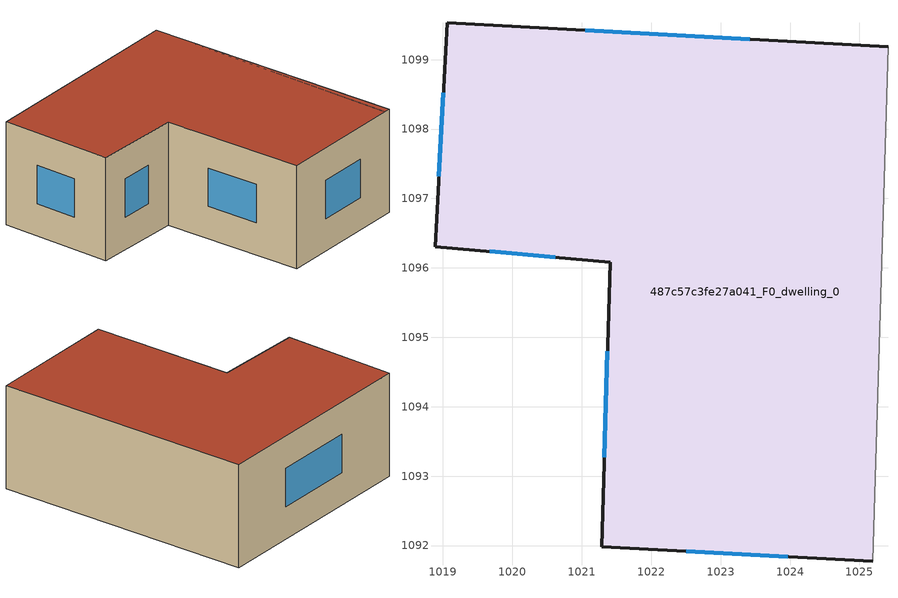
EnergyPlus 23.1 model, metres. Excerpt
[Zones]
487c57c3fe27a041_F0_dwelling_0
 floor ground (EU_floor_Construction): 1025.41,1099.19 1025.19,1091.78 1021.28,1091.99 1021.41,1096.08 1018.89,1096.31 1019.06,1099.53 z0
 wall outside (EU_wall_Construction): 1025.41,1099.19 1019.06,1099.53 1018.89,1096.31 1021.41,1096.08 1021.28,1091.99 1025.19,1091.78 z0:3
 wall adiabatic (EU_wall_Construction): 1025.19,1091.78 1025.41,1099.19 z0:3
 window (EU_Window_Construction): 1019.01,1098.52 1018.94,1097.32 / 1023.42,1099.29 1021.05,1099.42 / 1022.51,1091.92 1023.96,1091.84 / 1021.37,1094.8 1021.32,1093.27 / 1019.68,1096.24 1020.62,1096.15 z0.94:2.06
 roof outside (EU_roof_Construction): 1025.19,1091.78 1025.41,1099.19 1019.06,1099.53 1018.89,1096.31 1021.41,1096.08 1021.28,1091.99 z3
shading: 1025.01,1091.78 1025.41,1099.19 z0:3
[Building]
EU S2 Campaign: North Axis=0; Terrain=City; Solar Distribution=FullExterior
[Site:Location]
Cape.Town.Intl.AP: Latitude=-33.965; Longitude=18.602; Time Zone=2; Elevation=46
[SizingPeriod:WeatherFileDays]
AnnualSizingPeriod: Begin Month=1; Begin Day of Month=1; End Month=12; End Day of Month=31; Day of Week for Start Day=Monday; Use Weather File Daylight Saving Period=No; Use Weather File Rain and Snow Indicators=No
[MATERIAL]
EU_InternalMass_Material: Roughness=MediumRough; Thickness=0.1; Conductivity=1; Density=1800; Specific Heat=900; Thermal Absorptance=0.9; Solar Absorptance=0.7; Visible Absorptance=0.7
[MATERIAL:NOMASS] Roughness=MediumRough; Thermal Absorptance=0.9; Solar Absorptance=0.7; Visible Absorptance=0.7
Name | Thermal Resistance
EU_wall_NoMass | 0.493876
EU_roof_NoMass | 0.449382
EU_floor_NoMass | 0.631313
[WINDOWMATERIAL:SIMPLEGLAZINGSYSTEM]
EU_Window_SimpleGlazing: UFactor=4.4; Solar Heat Gain Coefficient=0.85; Visible Transmittance=0.85
[CONSTRUCTION]
EU_wall_Construction: EU_wall_NoMass
EU_roof_Construction: EU_roof_NoMass
EU_floor_Construction: EU_floor_NoMass
EU_Window_Construction: EU_Window_SimpleGlazing
EU_InternalMass_Construction: EU_InternalMass_Material
[ZONE]
487c57c3fe27a041_F0_dwelling_0: Type=1; Multiplier=1; Ceiling Height=autocalculate; Volume=111.401; Floor Area=autocalculate; Part of Total Floor Area=Yes
[INTERNALMASS]
487c57c3fe27a041_F0_dwelling_0_EU_InternalMass: Construction=EU_InternalMass_Construction; Zone or ZoneList=487c57c3fe27a041_F0_dwelling_0; Surface Area=37.1336
[OTHEREQUIPMENT]
EU_Step8_InternalGain_487c57c3fe27a041_F0_dwelling_0_f000: Fuel Type=Electricity; Zone or ZoneList or Space or SpaceList=487c57c3fe27a041_F0_dwelling_0; Schedule=EU_Step8_GainSchedule_487c57c3fe27a041_F0_dwelling_0_f000; Design Level Calculation Method=Watts/Area; Power per Zone Floor Area=1; Fraction Latent=0; Fraction Radiant=0; Fraction Lost=0; Carbon Dioxide Generation Rate=0; EndUse Subcategory=EU_Step8_InternalGains
[ZONEVENTILATION:DESIGNFLOWRATE]
EU_ConstantAir_487c57c3fe27a041_F0_dwelling_0: Zone or ZoneList or Space or SpaceList=487c57c3fe27a041_F0_dwelling_0; Schedule=EU_AlwaysOn; Design Flow Rate Calculation Method=AirChanges/Hour; Air Changes per Hour=0.64; Ventilation Type=Natural; Fan Pressure Rise=0; Fan Total Efficiency=1; Constant Term Coefficient=1; Temperature Term Coefficient=0; Velocity Term Coefficient=0; Velocity Squared Term Coefficient=0; Minimum Indoor Temperature=-100; Maximum Indoor Temperature=100; Delta Temperature=-100; Minimum Outdoor Temperature=-100; Maximum Outdoor Temperature=100; Maximum Wind Speed=40
[HVACTEMPLATE:THERMOSTAT]
EU_HeatOnly_487c57c3fe27a041_F0_dwelling_0: Constant Heating Setpoint=20; Constant Cooling Setpoint=50
[HVACTEMPLATE:ZONE:IDEALLOADSAIRSYSTEM]
487c57c3fe27a041_F0_dwelling_0: Template Thermostat=EU_HeatOnly_487c57c3fe27a041_F0_dwelling_0; System Availability Schedule=EU_AlwaysOn; Maximum Heating Supply Air Temperature=50; Minimum Cooling Supply Air Temperature=13; Maximum Heating Supply Air Humidity Ratio=0.0156; Minimum Cooling Supply Air Humidity Ratio=0.0077; Heating Limit=NoLimit; Cooling Limit=NoLimit; Heating Availability Schedule=EU_AlwaysOn; Cooling Availability Schedule=EU_CoolingOff; Dehumidification Control Type=ConstantSensibleHeatRatio; Cooling Sensible Heat Ratio=0.7; Dehumidification Setpoint=60; Humidification Control Type=None; Humidification Setpoint=30; Outdoor Air Method=None; Outdoor Air Flow Rate per Person=0.00944; Outdoor Air Flow Rate per Zone Floor Area=0; Outdoor Air Flow Rate per Zone=0; Demand Controlled Ventilation Type=None; Outdoor Air Economizer Type=NoEconomizer; Heat Recovery Type=None; Sensible Heat Recovery Effectiveness=0.7; Latent Heat Recovery Effectiveness=0.65
[SIZING:ZONE]
487c57c3fe27a041_F0_dwelling_0: Zone Cooling Design Supply Air Temperature Input Method=SupplyAirTemperature; Zone Cooling Design Supply Air Temperature=13; Zone Heating Design Supply Air Temperature Input Method=SupplyAirTemperature; Zone Heating Design Supply Air Temperature=50; Zone Cooling Design Supply Air Humidity Ratio=0.008; Zone Heating Design Supply Air Humidity Ratio=0.008; Cooling Design Air Flow Method=DesignDay; Cooling Design Air Flow Rate=0; Cooling Minimum Air Flow per Zone Floor Area=0.000762; Cooling Minimum Air Flow=0; Cooling Minimum Air Flow Fraction=0.2; Heating Design Air Flow Method=DesignDay; Heating Design Air Flow Rate=0; Heating Maximum Air Flow per Zone Floor Area=0.002032; Heating Maximum Air Flow=0.141576; Heating Maximum Air Flow Fraction=0.3; Account for Dedicated Outdoor Air System=No; Dedicated Outdoor Air System Control Strategy=NeutralSupplyAir; Dedicated Outdoor Air Low Setpoint Temperature for Design=autosize; Dedicated Outdoor Air High Setpoint Temperature for Design=autosize; Zone Load Sizing Method=Sensible Load Only No Latent Load; Zone Latent Cooling Design Supply Air Humidity Ratio Input Method=HumidityRatioDifference; Zone Cooling Design Supply Air Humidity Ratio Difference=0.005; Zone Latent Heating Design Supply Air Humidity Ratio Input Method=HumidityRatioDifference; Zone Humidification Design Supply Air Humidity Ratio Difference=0.005
[SCHEDULE:CONSTANT]
Name | Hourly Value
EU_AlwaysOn | 1
EU_CoolingOff | 0
[SCHEDULE:FILE]
EU_Step8_GainSchedule_487c57c3fe27a041_F0_dwelling_0_f000: File=../../schedules/487c57c3fe27a041/487c57c3fe27a041_F0_dwelling_0_f000_gain.csv; Column Number=1; Rows to Skip at Top=0; Number of Hours of Data=8760; Column Separator=Comma; Interpolate to Timestep=No; Minutes per Item=60; Adjust Schedule for Daylight Savings=Yes
